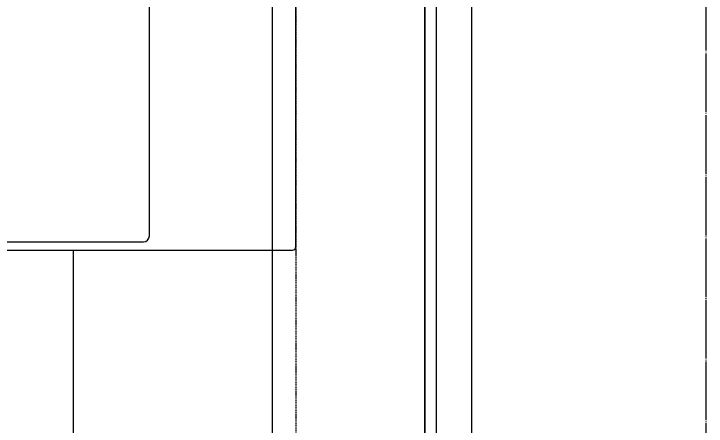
# Model space of a CAD drawing. Header units: millimetres. Extents: x 18456 to 179493, y -203649 to 469211.
# Drawn here: x 136349 to 136939, y -35888 to -35537 of the extents above; entities that cross this region are included whole.
import ezdxf

# ---------------------------------------------------------------- set-up
doc = ezdxf.new("R2010")
doc.units = ezdxf.units.MM
doc.linetypes.add('X-평면도(기본형)$0$CEN', pattern=[52.5, 50, -1, 0.5, -1])
doc.linetypes.add('X-평면도(기본형)$0$HID', pattern=[2.8, 1.8, -1])
for name, color, linetype, true_color in [('X-평면도(기본형)$0$CEN', 1, 'X-평면도(기본형)$0$CEN', 0xff0000), ('X-평면도(기본형)$0$FIN', 9, 'Continuous', 0x808080), ('X-평면도(기본형)$0$FUR', 6, 'Continuous', 0xff00ff), ('X-평면도(기본형)$0$MC', 7, 'Continuous', 0x7f7fff), ('X-평면도(기본형)$0$TIL', 5, 'Continuous', 0x0000ff), ('X-평면도(기본형)$0$W1', 2, 'Continuous', 0xffff00)]:
    doc.layers.add(name, color=color, linetype=linetype, true_color=true_color)

# ---------------------------------------------------------------- blocks, each defined once
blk = doc.blocks.new('X-평면도(기본형)$0$세면대_공통')
at = {"layer": 'X-평면도(기본형)$0$FUR'}
for p, q in [((765513.78, -195425.53, 0), (765014.78, -195425.53, 0)), ((765516.78, -195860.53, 0), (765516.78, -195428.53, 0)), ((765504.78, -195550.53, 0), (765291.5, -195550.53, 0)), ((765509.78, -195858.53, 0), (765509.78, -195555.53, 0))]:
    blk.add_line(p, q, dxfattribs=at)
for centre, radius in [((765513.78, -195428.53, 0), 3), ((765504.78, -195555.53, 0), 5)]:
    blk.add_arc(centre, radius, 0, 90, dxfattribs=at)
blk = doc.blocks.new('X-평면도(기본형)$0$ba15002200')
at = {"layer": 'X-평면도(기본형)$0$FUR', "linetype": 'X-평면도(기본형)$0$HID', "ltscale": 0.5}
blk.add_line((110, 1400), (110, 0), dxfattribs=at)
at = {"layer": 'X-평면도(기본형)$0$FUR'}
blk.add_lwpolyline([(0, 0), (130, 0), (130, 1400), (0, 1400)], close=True, dxfattribs=at)
at = {"layer": 'X-평면도(기본형)$0$MC'}
blk.add_lwpolyline([(0, 2200), (1500, 2200), (1500, 0), (0, 0)], close=True, dxfattribs=at)
at = {"layer": 'X-평면도(기본형)$0$TIL'}
blk.add_line((300, 847.5), (300, 600.1), dxfattribs=at)
at = {"layer": 'X-평면도(기본형)$0$FUR', "xscale": -1, "rotation": 90}
blk.add_blockref('X-평면도(기본형)$0$세면대_공통', (-195315.53, 766364.28, 0), dxfattribs=at)

msp = doc.modelspace()

# ---------------------------------------------------------------- linework, layer by layer
at = {"layer": 'X-평면도(기본형)$0$CEN'}
msp.add_line((136939.38, -42025.57), (136939.38, -33035.57), dxfattribs=at)
msp.add_line((136939.38, -42025.57), (136939.38, -33035.57), dxfattribs=at)
at = {"layer": 'X-평면도(기본형)$0$FIN'}
msp.add_line((136709.38, -36595.57), (136709.38, -34375.57), dxfattribs=at)
at = {"layer": 'X-평면도(기본형)$0$W1'}
msp.add_line((136739.38, -38845.57), (136739.38, -34185.57), dxfattribs=at)

# ---------------------------------------------------------------- block references
at = {"xscale": -1}
msp.add_blockref('X-평면도(기본형)$0$ba15002200', (136699.38, -36585.57), dxfattribs=at)

doc.saveas('drawing.dxf')
